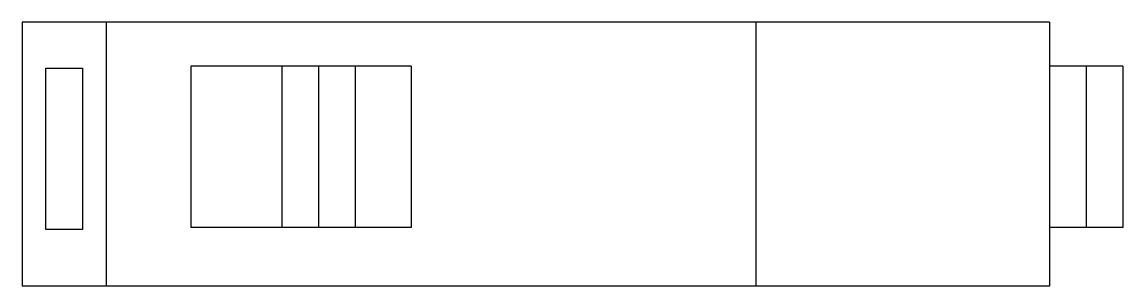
# Model space of a CAD drawing. Header units: millimetres. Extents: x 0 to 75, y 0 to 18.
import ezdxf

# ---------------------------------------------------------------- set-up
doc = ezdxf.new("R2010")
doc.units = ezdxf.units.MM
doc.layers.add('THIET BI DIEN', color=5, linetype='Continuous')

# ---------------------------------------------------------------- blocks, each defined once
blk = doc.blocks.new('hmcb1p')
at = {"layer": 'THIET BI DIEN'}
for p, q in [((70, 9), (0, 9)), ((0, 9), (0, -9)), ((5.724, 9), (5.724, -9)), ((70, 9), (70, -9)), ((26.5, 6), (11.5, 6)), ((11.5, 6), (11.5, -5)), ((17.7, 6), (17.7, -5)), ((20.2, 6), (20.2, -5)), ((22.7, 6), (22.7, -5)), ((26.5, 6), (26.5, -5)), ((75, 6), (70, 6)), ((70, 6), (70, -5)), ((70, 6), (70, -5)), ((72.5, 6), (72.5, -5)), ((75, 6), (75, -5)), ((75, 6), (75, -5)), ((26.5, -5), (11.5, -5)), ((75, -5), (70, -5)), ((70, -9), (0, -9))]:
    blk.add_line(p, q, dxfattribs=at)
blk.add_lwpolyline([(50, 9), (50, 9), (50, -9)], dxfattribs=at)
at = {"layer": 'THIET BI DIEN', "ltscale": 15}
blk.add_lwpolyline([(1.612, 5.841), (4.112, 5.841), (4.112, -5.159), (1.612, -5.159)], close=True, dxfattribs=at)

msp = doc.modelspace()

# ---------------------------------------------------------------- block references
msp.add_blockref('hmcb1p', (0, 9))

doc.saveas('drawing.dxf')
